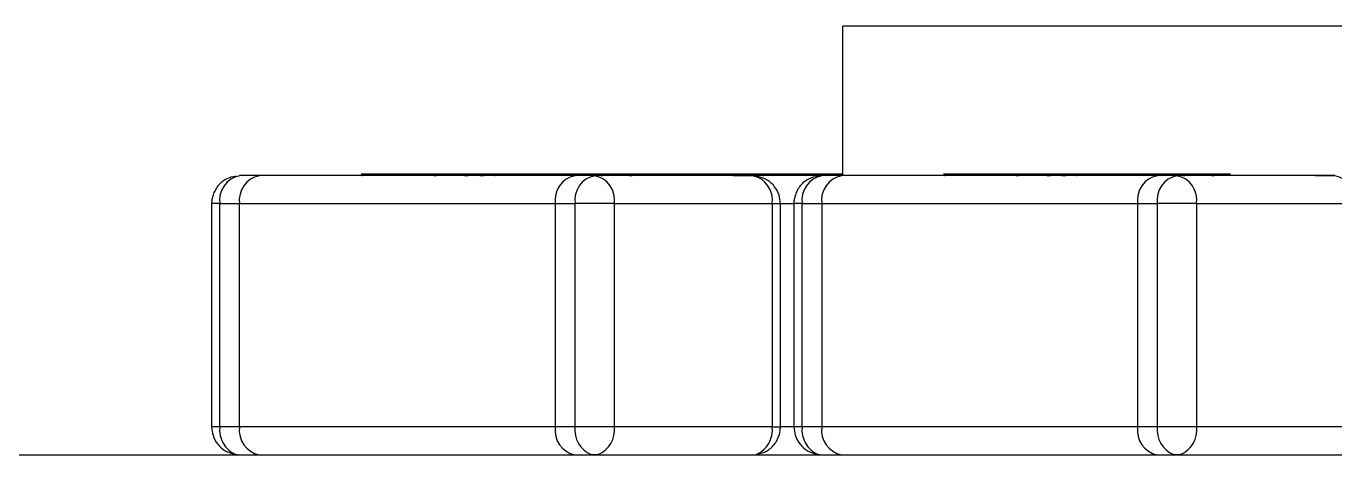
# Model space of a CAD drawing. Header units: millimetres. Extents: x 10 to 419, y 5 to 292.
# Drawn here: x 308.89 to 311.272, y 241.61 to 242.39 of the extents above; entities that cross this region are included whole.
import ezdxf

# ---------------------------------------------------------------- set-up
doc = ezdxf.new("R2010")
doc.units = ezdxf.units.MM

msp = doc.modelspace()

# ---------------------------------------------------------------- linework, layer by layer
at = {"color": 7, "linetype": 'Continuous', "lineweight": 25}
for p, q in [((310.3768, 242.1181), (310.3768, 242.3901)), ((315.3265, 242.3901), (310.3768, 242.3901)), ((309.5164, 242.1181), (309.5164, 242.1206)), ((309.5253, 242.1206), (309.5462, 242.1206)), ((309.546, 242.1206), (309.5663, 242.1206)), ((309.6127, 242.1206), (309.5924, 242.1206)), ((309.6211, 242.1206), (309.6125, 242.1206)), ((309.6125, 242.1181), (309.6125, 242.1206)), ((309.6226, 242.1206), (309.6127, 242.1206)), ((309.6748, 242.1206), (309.6211, 242.1206)), ((309.6211, 242.1206), (309.6381, 242.1206)), ((309.6211, 242.1181), (309.6211, 242.1206)), ((309.6325, 242.1206), (309.6325, 242.1181)), ((309.6381, 242.1206), (309.7426, 242.1206)), ((309.6674, 242.1206), (309.6396, 242.1206)), ((309.6396, 242.1181), (309.6396, 242.1206)), ((309.66, 242.1206), (309.6674, 242.1206)), ((309.6671, 242.1206), (309.7412, 242.1206)), ((309.6952, 242.1206), (309.6671, 242.1206)), ((309.6674, 242.1181), (309.6674, 242.1206)), ((309.6674, 242.1206), (309.6748, 242.1206)), ((309.6952, 242.1206), (309.6878, 242.1206)), ((309.6906, 242.1181), (309.6906, 242.1206)), ((309.6948, 242.1181), (309.6948, 242.1206)), ((309.7412, 242.1206), (309.6952, 242.1206)), ((309.6952, 242.1181), (309.6952, 242.1206)), ((309.7426, 242.1206), (309.7156, 242.1206)), ((309.7184, 242.1181), (309.7184, 242.1206)), ((309.7226, 242.1181), (309.7226, 242.1206)), ((309.7574, 242.1181), (309.7574, 242.1206)), ((309.7663, 242.1206), (309.7873, 242.1206)), ((309.7871, 242.1206), (309.8073, 242.1206)), ((309.8306, 242.1181), (309.8306, 242.1206)), ((309.9214, 242.1206), (309.8306, 242.1206)), ((309.8306, 242.1206), (309.8528, 242.1206)), ((309.8825, 242.1206), (309.9251, 242.1206)), ((309.9214, 242.1181), (309.9214, 242.1206)), ((309.9307, 242.1206), (309.9214, 242.1206)), ((309.9307, 242.1181), (309.9307, 242.1206)), ((309.9394, 242.1181), (309.9394, 242.1206)), ((309.9539, 242.1206), (309.9539, 242.1181)), ((310.007, 242.1181), (310.007, 242.1206)), ((310.0292, 242.1206), (310.0214, 242.1206)), ((310.0214, 242.1206), (310.0626, 242.1206)), ((310.0345, 242.1206), (310.0214, 242.1206)), ((310.0216, 242.1206), (310.083, 242.1206)), ((310.0292, 242.1181), (310.0292, 242.1206)), ((310.083, 242.1206), (310.0292, 242.1206)), ((310.0626, 242.1206), (310.0345, 242.1206)), ((310.0759, 242.1206), (310.0759, 242.1181)), ((310.0765, 242.1206), (310.083, 242.1206)), ((310.0802, 242.1181), (310.0802, 242.1206)), ((310.083, 242.1206), (310.0904, 242.1206)), ((310.1034, 242.1206), (310.1108, 242.1206)), ((310.1312, 242.1206), (310.1034, 242.1206)), ((310.1034, 242.1181), (310.1034, 242.1206)), ((310.1062, 242.1206), (310.11, 242.1206)), ((310.1312, 242.1181), (310.1312, 242.1206)), ((310.1487, 242.1206), (310.1377, 242.1206)), ((310.1382, 242.1181), (310.1382, 242.1206)), ((310.1748, 242.1206), (310.1951, 242.1206)), ((310.1949, 242.1206), (310.2158, 242.1206)), ((310.2249, 242.1181), (310.2249, 242.1206)), ((310.2721, 242.1181), (310.2721, 242.1206)), ((310.2943, 242.1206), (310.2721, 242.1206)), ((310.2943, 242.1181), (310.2943, 242.1206)), ((310.3768, 242.1206), (310.2943, 242.1206)), ((310.3055, 242.1206), (310.3481, 242.1206)), ((310.3481, 242.1206), (310.3482, 242.1206)), ((310.3486, 242.1206), (310.3509, 242.1206)), ((310.3759, 242.1206), (310.3768, 242.1206)), ((310.5764, 242.1181), (310.5764, 242.1206)), ((310.5853, 242.1206), (310.6063, 242.1206)), ((310.6061, 242.1206), (310.6263, 242.1206)), ((310.6727, 242.1206), (310.6524, 242.1206)), ((310.6811, 242.1206), (310.6725, 242.1206)), ((310.6725, 242.1181), (310.6725, 242.1206)), ((310.6807, 242.1206), (310.6727, 242.1206)), ((310.7349, 242.1206), (310.6811, 242.1206)), ((310.6811, 242.1206), (310.6981, 242.1206)), ((310.6811, 242.1181), (310.6811, 242.1206)), ((310.6926, 242.1206), (310.6926, 242.1181)), ((310.6981, 242.1206), (310.8026, 242.1206)), ((310.7274, 242.1206), (310.6996, 242.1206)), ((310.6996, 242.1181), (310.6996, 242.1206)), ((310.72, 242.1206), (310.7274, 242.1206)), ((310.7271, 242.1206), (310.8012, 242.1206)), ((310.7552, 242.1206), (310.7271, 242.1206)), ((310.7274, 242.1181), (310.7274, 242.1206)), ((310.7274, 242.1206), (310.7349, 242.1206)), ((310.7552, 242.1206), (310.7478, 242.1206)), ((310.7506, 242.1181), (310.7506, 242.1206)), ((310.7548, 242.1181), (310.7548, 242.1206)), ((310.8012, 242.1206), (310.7552, 242.1206)), ((310.7552, 242.1181), (310.7552, 242.1206)), ((310.8026, 242.1206), (310.7756, 242.1206)), ((310.7784, 242.1181), (310.7784, 242.1206)), ((310.7827, 242.1181), (310.7827, 242.1206)), ((310.8174, 242.1181), (310.8174, 242.1206)), ((310.8264, 242.1206), (310.8473, 242.1206)), ((310.8471, 242.1206), (310.8674, 242.1206)), ((310.9814, 242.1206), (310.8906, 242.1206)), ((310.8906, 242.1206), (310.9128, 242.1206)), ((310.8906, 242.1181), (310.8906, 242.1206)), ((310.9425, 242.1206), (310.9851, 242.1206)), ((310.9814, 242.1181), (310.9814, 242.1206)), ((310.9907, 242.1206), (310.9814, 242.1206)), ((310.9907, 242.1181), (310.9907, 242.1206)), ((310.9994, 242.1181), (310.9994, 242.1206)), ((311.0139, 242.1206), (311.0139, 242.1181)), ((311.067, 242.1181), (311.067, 242.1206)), ((309.3142, 242.1181), (309.2783, 242.1181)), ((309.889, 242.1181), (309.3142, 242.1181)), ((309.5288, 242.1181), (309.3142, 242.1181)), ((309.5016, 242.1181), (309.3142, 242.1181)), ((309.6334, 242.1181), (309.6125, 242.1181)), ((309.6748, 242.1181), (309.6211, 242.1181)), ((309.6499, 242.1181), (309.63, 242.1181)), ((309.6674, 242.1181), (309.6396, 242.1181)), ((309.6952, 242.1181), (309.6878, 242.1181)), ((309.7698, 242.1181), (309.7156, 242.1181)), ((309.7698, 242.1181), (309.7426, 242.1181)), ((309.9214, 242.1181), (309.8306, 242.1181)), ((309.8744, 242.1181), (309.8535, 242.1181)), ((309.889, 242.1181), (309.871, 242.1181)), ((309.9249, 242.1181), (309.889, 242.1181)), ((310.1763, 242.1181), (309.889, 242.1181)), ((310.2123, 242.1181), (309.9249, 242.1181)), ((310.1763, 242.1181), (309.9249, 242.1181)), ((310.1763, 242.1181), (310.2123, 242.1181)), ((310.2378, 242.1181), (310.2123, 242.1181)), ((310.2123, 242.1181), (310.2177, 242.1181)), ((310.231, 242.1181), (310.2328, 242.1181)), ((310.3743, 242.1181), (310.2378, 242.1181)), ((310.2943, 242.1181), (310.2721, 242.1181)), ((310.3743, 242.1181), (310.2943, 242.1181)), ((310.3137, 242.1181), (310.3132, 242.1181)), ((310.3743, 242.1181), (310.3383, 242.1181)), ((310.3481, 242.1181), (310.3482, 242.1181)), ((310.5616, 242.1181), (310.3743, 242.1181)), ((310.949, 242.1181), (310.3743, 242.1181)), ((310.5888, 242.1181), (310.3743, 242.1181)), ((310.6934, 242.1181), (310.6725, 242.1181)), ((310.7349, 242.1181), (310.6811, 242.1181)), ((310.7099, 242.1181), (310.69, 242.1181)), ((310.7274, 242.1181), (310.6996, 242.1181)), ((310.7552, 242.1181), (310.7478, 242.1181)), ((310.8298, 242.1181), (310.7756, 242.1181)), ((310.8298, 242.1181), (310.8026, 242.1181)), ((310.9814, 242.1181), (310.8906, 242.1181)), ((310.9344, 242.1181), (310.9135, 242.1181)), ((310.949, 242.1181), (310.9311, 242.1181)), ((310.9849, 242.1181), (310.949, 242.1181)), ((311.2364, 242.1181), (310.949, 242.1181)), ((311.2723, 242.1181), (310.9849, 242.1181)), ((311.2364, 242.1181), (310.9849, 242.1181)), ((311.2364, 242.1181), (311.2723, 242.1181)), ((309.2275, 242.0673), (309.2275, 241.6609)), ((309.2424, 242.0673), (309.2783, 242.0673)), ((309.2424, 241.6609), (309.2424, 242.0673)), ((309.2783, 242.0673), (309.853, 242.0673)), ((309.2783, 241.6609), (309.2783, 242.0673)), ((309.853, 242.0673), (309.889, 242.0673)), ((309.853, 242.0673), (309.853, 241.6609)), ((309.9608, 242.0673), (309.889, 242.0673)), ((309.889, 242.0673), (309.889, 241.6609)), ((309.9608, 241.6609), (309.9608, 242.0673)), ((309.9608, 242.0673), (310.2482, 242.0673)), ((310.2482, 242.0673), (310.2482, 241.6609)), ((310.2631, 241.6609), (310.2631, 242.0673)), ((310.2875, 242.0673), (310.2875, 241.6609)), ((310.3024, 242.0673), (310.3383, 242.0673)), ((310.3024, 241.6609), (310.3024, 242.0673)), ((310.3383, 242.0673), (310.3383, 241.6609)), ((310.3383, 242.0673), (310.9131, 242.0673)), ((310.9131, 242.0673), (310.949, 242.0673)), ((310.9131, 242.0673), (310.9131, 241.6609)), ((311.0208, 242.0673), (310.949, 242.0673)), ((310.949, 242.0673), (310.949, 241.6609)), ((311.0208, 241.6609), (311.0208, 242.0673)), ((311.0208, 242.0673), (311.3082, 242.0673)), ((309.2783, 241.6609), (309.2424, 241.6609)), ((309.853, 241.6609), (309.2783, 241.6609)), ((309.889, 241.6609), (309.853, 241.6609)), ((309.9608, 241.6609), (309.889, 241.6609)), ((310.2482, 241.6609), (309.9608, 241.6609)), ((310.3383, 241.6609), (310.3024, 241.6609)), ((310.9131, 241.6609), (310.3383, 241.6609)), ((310.949, 241.6609), (310.9131, 241.6609)), ((311.0208, 241.6609), (310.949, 241.6609)), ((311.3082, 241.6609), (311.0208, 241.6609)), ((289.2419, 241.6101), (341.2079, 241.6101)), ((309.2716, 241.611), (309.2783, 241.6101)), ((309.9184, 241.6109), (309.9314, 241.6109)), ((309.9249, 241.6101), (309.9185, 241.6109)), ((309.9313, 241.6109), (309.9249, 241.6101)), ((310.2123, 241.6101), (310.2189, 241.6109)), ((310.3316, 241.611), (310.3383, 241.6101)), ((310.9784, 241.6109), (310.9914, 241.6109)), ((310.9849, 241.6101), (310.9785, 241.6109)), ((310.9913, 241.6109), (310.9849, 241.6101))]:
    msp.add_line(p, q, dxfattribs=at)
at = {"color": 8, "linetype": 'Continuous', "lineweight": 25}
for p, q in [((310.3383, 242.1181), (310.2123, 242.1181)), ((309.2424, 242.0673), (309.2275, 242.0673)), ((310.2482, 242.0673), (310.2631, 242.0673)), ((310.2631, 242.0673), (310.2875, 242.0673)), ((310.3024, 242.0673), (310.2875, 242.0673)), ((309.2424, 241.6609), (309.2275, 241.6609)), ((310.2482, 241.6609), (310.2631, 241.6609)), ((310.2875, 241.6609), (310.2631, 241.6609)), ((310.3024, 241.6609), (310.2875, 241.6609))]:
    msp.add_line(p, q, dxfattribs=at)
at = {"color": 7, "linetype": 'Continuous', "lineweight": 25}
for centre, start, end in [((309.2873, 242.0736), 101.4218, 188.0495), ((309.3232, 242.0736), 101.4218, 188.0495), ((309.8979, 242.0736), 101.4218, 188.0495), ((309.9339, 242.0736), 101.4218, 188.0495), ((309.9159, 242.0736), 351.9505, 78.5782), ((310.2033, 242.0736), 351.9505, 78.5782), ((310.3473, 242.0736), 101.4218, 188.0495), ((310.3832, 242.0736), 101.4218, 188.0495), ((310.958, 242.0736), 101.4218, 188.0495), ((310.9939, 242.0736), 101.4218, 188.0495), ((310.9759, 242.0736), 351.9505, 78.5782), ((311.2633, 242.0736), 351.9505, 78.5782), ((309.3232, 241.6545), 171.9505, 258.5782), ((309.8979, 241.6545), 171.9505, 258.5782), ((310.3832, 241.6545), 171.9505, 258.5782), ((310.958, 241.6545), 171.9505, 258.5782)]:
    msp.add_arc(centre, 0.0453, start, end, dxfattribs=at)
at = {"color": 8, "linetype": 'Continuous', "lineweight": 25}
for centre, radius, start, end in [((309.2902, 241.6553), 0.0481, 173.4159, 247.2784), ((309.9366, 241.6553), 0.048, 173.3509, 247.7793), ((309.9131, 241.6553), 0.048, 292.2725, 6.6424), ((310.2004, 241.6553), 0.0481, 292.5839, 6.602), ((310.3502, 241.6553), 0.0481, 173.4159, 247.2784), ((310.9967, 241.6553), 0.048, 173.3509, 247.7793), ((310.9731, 241.6553), 0.048, 292.2725, 6.6424)]:
    msp.add_arc(centre, radius, start, end, dxfattribs=at)
at = {"color": 7, "linetype": 'Continuous', "lineweight": 25}
for points, knots in [([(309.5164, 242.1206), (309.51, 242.1206), (309.497, 242.1206), (309.5014, 242.1206), (309.5098, 242.1206), (309.5202, 242.1206), (309.5253, 242.1206)], [0, 0, 0, 0, 0.278665, 0.558122, 0.779114, 1, 1, 1, 1]), ([(309.6125, 242.1206), (309.6046, 242.1206), (309.5889, 242.1206), (309.5616, 242.1206), (309.5349, 242.1206), (309.5226, 242.1206), (309.5164, 242.1206)], [0, 0, 0, 0, 0.280233, 0.560818, 0.780182, 1, 1, 1, 1]), ([(309.5288, 242.1206), (309.5304, 242.1206), (309.5332, 242.1206), (309.5421, 242.1206), (309.546, 242.1206)], [0, 0, 0, 0, 0.559159, 1, 1, 1, 1]), ([(309.5369, 242.1206), (309.5338, 242.1206), (309.5299, 242.1206), (309.5296, 242.1206), (309.5295, 242.1206)], [0, 0, 0, 0, 0.779757, 1, 1, 1, 1]), ([(309.5582, 242.1206), (309.5537, 242.1206), (309.5456, 242.1206), (309.5395, 242.1206), (309.5369, 242.1206)], [0, 0, 0, 0, 0.55887, 1, 1, 1, 1]), ([(309.5462, 242.1206), (309.5541, 242.1206), (309.5697, 242.1206), (309.5974, 242.1206), (309.6149, 242.1206), (309.6226, 242.1206)], [0, 0, 0, 0, 0.359735, 0.719875, 1, 1, 1, 1]), ([(309.5924, 242.1206), (309.5868, 242.1206), (309.5768, 242.1206), (309.5639, 242.1206), (309.5582, 242.1206)], [0, 0, 0, 0, 0.559888, 1, 1, 1, 1]), ([(309.5663, 242.1206), (309.5719, 242.1206), (309.5819, 242.1206), (309.5948, 242.1206), (309.6005, 242.1206)], [0, 0, 0, 0, 0.559873, 1, 1, 1, 1]), ([(309.6005, 242.1206), (309.605, 242.1206), (309.6131, 242.1206), (309.6192, 242.1206), (309.6219, 242.1206)], [0, 0, 0, 0, 0.558894, 1, 1, 1, 1]), ([(309.6396, 242.1206), (309.6379, 242.1206), (309.6346, 242.1206), (309.632, 242.1206), (309.6331, 242.1206), (309.6356, 242.1206), (309.6368, 242.1206)], [0, 0, 0, 0, 0.280947, 0.560058, 0.77987, 1, 1, 1, 1]), ([(309.6368, 242.1206), (309.6388, 242.1206), (309.6428, 242.1206), (309.6523, 242.1206), (309.6571, 242.1206), (309.66, 242.1206)], [0, 0, 0, 0, 0.2800412, 0.5593367, 1, 1, 1, 1]), ([(309.6906, 242.1206), (309.6886, 242.1206), (309.6847, 242.1206), (309.6751, 242.1206), (309.6703, 242.1206), (309.6674, 242.1206)], [0, 0, 0, 0, 0.280064, 0.559335, 1, 1, 1, 1]), ([(309.6878, 242.1206), (309.6895, 242.1206), (309.6928, 242.1206), (309.6954, 242.1206), (309.6943, 242.1206), (309.6918, 242.1206), (309.6906, 242.1206)], [0, 0, 0, 0, 0.280975, 0.560088, 0.779862, 1, 1, 1, 1]), ([(309.7184, 242.1206), (309.7164, 242.1206), (309.7125, 242.1206), (309.7029, 242.1206), (309.6982, 242.1206), (309.6952, 242.1206)], [0, 0, 0, 0, 0.2800636, 0.5593346, 1, 1, 1, 1]), ([(309.7156, 242.1206), (309.7173, 242.1206), (309.7207, 242.1206), (309.7232, 242.1206), (309.7221, 242.1206), (309.7196, 242.1206), (309.7184, 242.1206)], [0, 0, 0, 0, 0.280975, 0.560088, 0.779862, 1, 1, 1, 1]), ([(309.7574, 242.1206), (309.751, 242.1206), (309.738, 242.1206), (309.7424, 242.1206), (309.7508, 242.1206), (309.7612, 242.1206), (309.7663, 242.1206)], [0, 0, 0, 0, 0.278665, 0.558122, 0.779114, 1, 1, 1, 1]), ([(309.831, 242.1206), (309.8303, 242.1206), (309.8215, 242.1206), (309.8024, 242.1206), (309.7759, 242.1206), (309.7636, 242.1206), (309.7574, 242.1206)], [0, 0, 0, 0, 0.032096, 0.409411, 0.704401, 1, 1, 1, 1]), ([(309.7698, 242.1206), (309.7714, 242.1206), (309.7742, 242.1206), (309.7831, 242.1206), (309.7871, 242.1206)], [0, 0, 0, 0, 0.559159, 1, 1, 1, 1]), ([(309.7779, 242.1206), (309.7748, 242.1206), (309.7709, 242.1206), (309.7706, 242.1206), (309.7705, 242.1206)], [0, 0, 0, 0, 0.779757, 1, 1, 1, 1]), ([(309.7992, 242.1206), (309.7947, 242.1206), (309.7867, 242.1206), (309.7806, 242.1206), (309.7779, 242.1206)], [0, 0, 0, 0, 0.55887, 1, 1, 1, 1]), ([(309.7873, 242.1206), (309.795, 242.1206), (309.8081, 242.1206), (309.8248, 242.1206), (309.8317, 242.1206)], [0, 0, 0, 0, 0.591184, 1, 1, 1, 1]), ([(309.8334, 242.1206), (309.8278, 242.1206), (309.8178, 242.1206), (309.8049, 242.1206), (309.7992, 242.1206)], [0, 0, 0, 0, 0.559888, 1, 1, 1, 1]), ([(309.8073, 242.1206), (309.8128, 242.1206), (309.8197, 242.1206), (309.8287, 242.1206), (309.8306, 242.1206)], [0, 0, 0, 0, 0.791528, 1, 1, 1, 1]), ([(309.8528, 242.1206), (309.8661, 242.1206), (309.8881, 242.1206), (309.9187, 242.1206), (309.9446, 242.1206), (309.962, 242.1206), (309.9707, 242.1206)], [0, 0, 0, 0, 0.340031, 0.560051, 0.780068, 1, 1, 1, 1]), ([(309.9539, 242.1206), (309.9406, 242.1206), (309.9167, 242.1206), (309.8929, 242.1206), (309.8825, 242.1206)], [0, 0, 0, 0, 0.559982, 1, 1, 1, 1]), ([(309.9244, 242.1206), (309.9231, 242.1206), (309.9205, 242.1206), (309.9198, 242.1206), (309.9208, 242.1206), (309.9229, 242.1206), (309.9239, 242.1206)], [0, 0, 0, 0, 0.279504, 0.559316, 0.779773, 1, 1, 1, 1]), ([(309.9239, 242.1206), (309.931, 242.1206), (309.9451, 242.1206), (309.9753, 242.1206), (309.9921, 242.1206), (310.0024, 242.1206)], [0, 0, 0, 0, 0.279813, 0.560624, 1, 1, 1, 1]), ([(309.9421, 242.1206), (309.9405, 242.1206), (309.9372, 242.1206), (309.932, 242.1206), (309.9276, 242.1206), (309.9255, 242.1206), (309.9244, 242.1206)], [0, 0, 0, 0, 0.280502, 0.559573, 0.77954, 1, 1, 1, 1]), ([(309.9251, 242.1206), (309.9272, 242.1206), (309.9309, 242.1206), (309.934, 242.1206), (309.9353, 242.1206)], [0, 0, 0, 0, 0.56148, 1, 1, 1, 1]), ([(309.9353, 242.1206), (309.9368, 242.1206), (309.9391, 242.1206), (309.9396, 242.1206), (309.9384, 242.1206), (309.9341, 242.1206), (309.9307, 242.1206)], [0, 0, 0, 0, 0.249198, 0.374789, 0.500587, 1, 1, 1, 1]), ([(309.958, 242.1206), (309.9549, 242.1206), (309.9494, 242.1206), (309.9443, 242.1206), (309.9421, 242.1206)], [0, 0, 0, 0, 0.559298, 1, 1, 1, 1]), ([(310.007, 242.1206), (310.002, 242.1206), (309.9937, 242.1206), (309.9789, 242.1206), (309.9664, 242.1206), (309.9581, 242.1206), (309.9539, 242.1206)], [0, 0, 0, 0, 0.3388885, 0.558801, 0.7793644, 1, 1, 1, 1]), ([(309.9819, 242.1206), (309.978, 242.1206), (309.971, 242.1206), (309.962, 242.1206), (309.958, 242.1206)], [0, 0, 0, 0, 0.559769, 1, 1, 1, 1]), ([(309.9707, 242.1206), (309.9742, 242.1206), (309.9804, 242.1206), (309.9855, 242.1206), (309.9877, 242.1206)], [0, 0, 0, 0, 0.560979, 1, 1, 1, 1]), ([(309.9877, 242.1206), (309.99, 242.1206), (309.9946, 242.1206), (309.9929, 242.1206), (309.9861, 242.1206), (309.9819, 242.1206)], [0, 0, 0, 0, 0.278618, 0.559765, 1, 1, 1, 1]), ([(310.0024, 242.1206), (310.008, 242.1206), (310.0192, 242.1206), (310.0236, 242.1206), (310.0199, 242.1206), (310.0113, 242.1206), (310.007, 242.1206)], [0, 0, 0, 0, 0.280289, 0.559837, 0.779945, 1, 1, 1, 1]), ([(310.0802, 242.1206), (310.0785, 242.1206), (310.0759, 242.1206), (310.0763, 242.1206), (310.0765, 242.1206)], [0, 0, 0, 0, 0.644884, 1, 1, 1, 1]), ([(310.1034, 242.1206), (310.1016, 242.1206), (310.0979, 242.1206), (310.0913, 242.1206), (310.0847, 242.1206), (310.0817, 242.1206), (310.0802, 242.1206)], [0, 0, 0, 0, 0.280947, 0.560058, 0.77987, 1, 1, 1, 1]), ([(310.083, 242.1206), (310.0848, 242.1206), (310.0884, 242.1206), (310.0951, 242.1206), (310.1016, 242.1206), (310.1046, 242.1206), (310.1062, 242.1206)], [0, 0, 0, 0, 0.280975, 0.560088, 0.779862, 1, 1, 1, 1]), ([(310.1099, 242.1206), (310.1099, 242.1206), (310.1102, 242.1206), (310.1064, 242.1206), (310.1034, 242.1206)], [0, 0, 0, 0, 0.214883, 1, 1, 1, 1]), ([(310.1108, 242.1206), (310.1126, 242.1206), (310.1162, 242.1206), (310.1229, 242.1206), (310.1294, 242.1206), (310.1325, 242.1206), (310.134, 242.1206)], [0, 0, 0, 0, 0.280975, 0.560088, 0.779862, 1, 1, 1, 1]), ([(310.134, 242.1206), (310.1355, 242.1206), (310.1386, 242.1206), (310.1382, 242.1206), (310.1339, 242.1206), (310.1312, 242.1206)], [0, 0, 0, 0, 0.280064, 0.559335, 1, 1, 1, 1]), ([(310.134, 242.1206), (310.1407, 242.1206), (310.1553, 242.1206), (310.1768, 242.1206), (310.1888, 242.1206), (310.1949, 242.1206)], [0, 0, 0, 0, 0.297181, 0.64868, 1, 1, 1, 1]), ([(310.2249, 242.1206), (310.2168, 242.1206), (310.2006, 242.1206), (310.1712, 242.1206), (310.1504, 242.1206), (310.1412, 242.1206), (310.1382, 242.1206)], [0, 0, 0, 0, 0.313834, 0.628561, 0.877443, 1, 1, 1, 1]), ([(310.1396, 242.1206), (310.147, 242.1206), (310.1603, 242.1206), (310.1704, 242.1206), (310.1748, 242.1206)], [0, 0, 0, 0, 0.559235, 1, 1, 1, 1]), ([(310.184, 242.1206), (310.1766, 242.1206), (310.1633, 242.1206), (310.1532, 242.1206), (310.1487, 242.1206)], [0, 0, 0, 0, 0.559159, 1, 1, 1, 1]), ([(310.2046, 242.1206), (310.2012, 242.1206), (310.1952, 242.1206), (310.1874, 242.1206), (310.184, 242.1206)], [0, 0, 0, 0, 0.559767, 1, 1, 1, 1]), ([(310.1951, 242.1206), (310.2, 242.1206), (310.2086, 242.1206), (310.2111, 242.1206), (310.2122, 242.1206)], [0, 0, 0, 0, 0.559888, 1, 1, 1, 1]), ([(310.2113, 242.1206), (310.2111, 242.1206), (310.2108, 242.1206), (310.207, 242.1206), (310.2046, 242.1206)], [0, 0, 0, 0, 0.378433, 1, 1, 1, 1]), ([(310.2158, 242.1206), (310.2221, 242.1206), (310.2346, 242.1206), (310.2426, 242.1206), (310.2402, 242.1206), (310.23, 242.1206), (310.2249, 242.1206)], [0, 0, 0, 0, 0.280233, 0.560818, 0.780182, 1, 1, 1, 1]), ([(310.2781, 242.1206), (310.2745, 242.1206), (310.2674, 242.1206), (310.2516, 242.1206), (310.2431, 242.1206), (310.238, 242.1206)], [0, 0, 0, 0, 0.2786179, 0.5597653, 1, 1, 1, 1]), ([(310.2389, 242.1206), (310.247, 242.1206), (310.2615, 242.1206), (310.2839, 242.1206), (310.2943, 242.1206), (310.2996, 242.1206)], [0, 0, 0, 0, 0.384589, 0.692331, 1, 1, 1, 1]), ([(310.2721, 242.1206), (310.2738, 242.1206), (310.2767, 242.1206), (310.2801, 242.1206), (310.2828, 242.1206), (310.2833, 242.1206), (310.2835, 242.1206)], [0, 0, 0, 0, 0.363964, 0.599469, 0.834972, 1, 1, 1, 1]), ([(310.2839, 242.1206), (310.2837, 242.1206), (310.2833, 242.1206), (310.2797, 242.1206), (310.2781, 242.1206)], [0, 0, 0, 0, 0.560979, 1, 1, 1, 1]), ([(310.2996, 242.1206), (310.3038, 242.1206), (310.3108, 242.1206), (310.3125, 242.1206), (310.3132, 242.1206)], [0, 0, 0, 0, 0.606457, 1, 1, 1, 1]), ([(310.3132, 242.1206), (310.3119, 242.1206), (310.3097, 242.1206), (310.3068, 242.1206), (310.3055, 242.1206)], [0, 0, 0, 0, 0.559982, 1, 1, 1, 1]), ([(310.3135, 242.1206), (310.3136, 242.1206), (310.3139, 242.1206), (310.3135, 242.1206), (310.3132, 242.1206)], [0, 0, 0, 0, 0.239659, 1, 1, 1, 1]), ([(310.3509, 242.1206), (310.3528, 242.1206), (310.3557, 242.1206), (310.3606, 242.1206), (310.3678, 242.1206), (310.3723, 242.1206), (310.3759, 242.1206)], [0, 0, 0, 0, 0.249198, 0.374789, 0.500587, 1, 1, 1, 1]), ([(310.5764, 242.1206), (310.57, 242.1206), (310.557, 242.1206), (310.5614, 242.1206), (310.5698, 242.1206), (310.5802, 242.1206), (310.5853, 242.1206)], [0, 0, 0, 0, 0.2786646, 0.5581224, 0.779114, 1, 1, 1, 1]), ([(310.6725, 242.1206), (310.6646, 242.1206), (310.6489, 242.1206), (310.6216, 242.1206), (310.5949, 242.1206), (310.5826, 242.1206), (310.5764, 242.1206)], [0, 0, 0, 0, 0.280233, 0.560818, 0.780182, 1, 1, 1, 1]), ([(310.5888, 242.1206), (310.5904, 242.1206), (310.5932, 242.1206), (310.6021, 242.1206), (310.6061, 242.1206)], [0, 0, 0, 0, 0.559159, 1, 1, 1, 1]), ([(310.5969, 242.1206), (310.5938, 242.1206), (310.5899, 242.1206), (310.5896, 242.1206), (310.5895, 242.1206)], [0, 0, 0, 0, 0.779757, 1, 1, 1, 1]), ([(310.6182, 242.1206), (310.6137, 242.1206), (310.6057, 242.1206), (310.5996, 242.1206), (310.5969, 242.1206)], [0, 0, 0, 0, 0.55887, 1, 1, 1, 1]), ([(310.6063, 242.1206), (310.6141, 242.1206), (310.6297, 242.1206), (310.6574, 242.1206), (310.6749, 242.1206), (310.6826, 242.1206)], [0, 0, 0, 0, 0.3597353, 0.7198745, 1, 1, 1, 1]), ([(310.6524, 242.1206), (310.6468, 242.1206), (310.6368, 242.1206), (310.6239, 242.1206), (310.6182, 242.1206)], [0, 0, 0, 0, 0.559888, 1, 1, 1, 1]), ([(310.6263, 242.1206), (310.6319, 242.1206), (310.6419, 242.1206), (310.6549, 242.1206), (310.6605, 242.1206)], [0, 0, 0, 0, 0.559873, 1, 1, 1, 1]), ([(310.6605, 242.1206), (310.6651, 242.1206), (310.6731, 242.1206), (310.6793, 242.1206), (310.682, 242.1206)], [0, 0, 0, 0, 0.5588939, 1, 1, 1, 1]), ([(310.6996, 242.1206), (310.698, 242.1206), (310.6946, 242.1206), (310.692, 242.1206), (310.6931, 242.1206), (310.6956, 242.1206), (310.6968, 242.1206)], [0, 0, 0, 0, 0.280947, 0.560058, 0.77987, 1, 1, 1, 1]), ([(310.6968, 242.1206), (310.6988, 242.1206), (310.7028, 242.1206), (310.7123, 242.1206), (310.7171, 242.1206), (310.72, 242.1206)], [0, 0, 0, 0, 0.280041, 0.559337, 1, 1, 1, 1]), ([(310.7506, 242.1206), (310.7486, 242.1206), (310.7447, 242.1206), (310.7352, 242.1206), (310.7304, 242.1206), (310.7274, 242.1206)], [0, 0, 0, 0, 0.280064, 0.559335, 1, 1, 1, 1]), ([(310.7478, 242.1206), (310.7495, 242.1206), (310.7529, 242.1206), (310.7554, 242.1206), (310.7543, 242.1206), (310.7519, 242.1206), (310.7506, 242.1206)], [0, 0, 0, 0, 0.280975, 0.560088, 0.779862, 1, 1, 1, 1]), ([(310.7784, 242.1206), (310.7764, 242.1206), (310.7725, 242.1206), (310.763, 242.1206), (310.7582, 242.1206), (310.7552, 242.1206)], [0, 0, 0, 0, 0.280064, 0.559335, 1, 1, 1, 1]), ([(310.7756, 242.1206), (310.7773, 242.1206), (310.7807, 242.1206), (310.7832, 242.1206), (310.7822, 242.1206), (310.7797, 242.1206), (310.7784, 242.1206)], [0, 0, 0, 0, 0.280975, 0.560088, 0.779862, 1, 1, 1, 1]), ([(310.8174, 242.1206), (310.811, 242.1206), (310.7981, 242.1206), (310.8024, 242.1206), (310.8108, 242.1206), (310.8212, 242.1206), (310.8264, 242.1206)], [0, 0, 0, 0, 0.278665, 0.558122, 0.779114, 1, 1, 1, 1]), ([(310.891, 242.1206), (310.8903, 242.1206), (310.8815, 242.1206), (310.8624, 242.1206), (310.8359, 242.1206), (310.8236, 242.1206), (310.8174, 242.1206)], [0, 0, 0, 0, 0.032096, 0.409411, 0.704401, 1, 1, 1, 1]), ([(310.8298, 242.1206), (310.8314, 242.1206), (310.8342, 242.1206), (310.8431, 242.1206), (310.8471, 242.1206)], [0, 0, 0, 0, 0.559159, 1, 1, 1, 1]), ([(310.8379, 242.1206), (310.8349, 242.1206), (310.8309, 242.1206), (310.8306, 242.1206), (310.8305, 242.1206)], [0, 0, 0, 0, 0.7797568, 1, 1, 1, 1]), ([(310.8592, 242.1206), (310.8547, 242.1206), (310.8467, 242.1206), (310.8406, 242.1206), (310.8379, 242.1206)], [0, 0, 0, 0, 0.55887, 1, 1, 1, 1]), ([(310.8473, 242.1206), (310.855, 242.1206), (310.8682, 242.1206), (310.8848, 242.1206), (310.8917, 242.1206)], [0, 0, 0, 0, 0.5911843, 1, 1, 1, 1]), ([(310.8934, 242.1206), (310.8878, 242.1206), (310.8778, 242.1206), (310.8649, 242.1206), (310.8592, 242.1206)], [0, 0, 0, 0, 0.559888, 1, 1, 1, 1]), ([(310.8674, 242.1206), (310.8728, 242.1206), (310.8797, 242.1206), (310.8887, 242.1206), (310.8906, 242.1206)], [0, 0, 0, 0, 0.791528, 1, 1, 1, 1]), ([(310.9128, 242.1206), (310.9262, 242.1206), (310.9481, 242.1206), (310.9787, 242.1206), (311.0046, 242.1206), (311.022, 242.1206), (311.0307, 242.1206)], [0, 0, 0, 0, 0.340031, 0.560051, 0.780068, 1, 1, 1, 1]), ([(311.0139, 242.1206), (311.0006, 242.1206), (310.9767, 242.1206), (310.953, 242.1206), (310.9425, 242.1206)], [0, 0, 0, 0, 0.5599819, 1, 1, 1, 1]), ([(310.9844, 242.1206), (310.9831, 242.1206), (310.9805, 242.1206), (310.9798, 242.1206), (310.9808, 242.1206), (310.9829, 242.1206), (310.984, 242.1206)], [0, 0, 0, 0, 0.279504, 0.559316, 0.779773, 1, 1, 1, 1]), ([(310.984, 242.1206), (310.991, 242.1206), (311.0051, 242.1206), (311.0353, 242.1206), (311.0522, 242.1206), (311.0624, 242.1206)], [0, 0, 0, 0, 0.279813, 0.560624, 1, 1, 1, 1]), ([(311.0021, 242.1206), (311.0005, 242.1206), (310.9972, 242.1206), (310.992, 242.1206), (310.9876, 242.1206), (310.9855, 242.1206), (310.9844, 242.1206)], [0, 0, 0, 0, 0.280502, 0.559573, 0.77954, 1, 1, 1, 1]), ([(310.9851, 242.1206), (310.9872, 242.1206), (310.9909, 242.1206), (310.994, 242.1206), (310.9953, 242.1206)], [0, 0, 0, 0, 0.56148, 1, 1, 1, 1]), ([(310.9953, 242.1206), (310.9969, 242.1206), (310.9991, 242.1206), (310.9997, 242.1206), (310.9984, 242.1206), (310.9941, 242.1206), (310.9907, 242.1206)], [0, 0, 0, 0, 0.249198, 0.374789, 0.500587, 1, 1, 1, 1]), ([(311.018, 242.1206), (311.0149, 242.1206), (311.0094, 242.1206), (311.0044, 242.1206), (311.0021, 242.1206)], [0, 0, 0, 0, 0.559298, 1, 1, 1, 1]), ([(311.067, 242.1206), (311.062, 242.1206), (311.0537, 242.1206), (311.0389, 242.1206), (311.0264, 242.1206), (311.0181, 242.1206), (311.0139, 242.1206)], [0, 0, 0, 0, 0.338889, 0.558801, 0.779364, 1, 1, 1, 1]), ([(311.0419, 242.1206), (311.038, 242.1206), (311.031, 242.1206), (311.022, 242.1206), (311.018, 242.1206)], [0, 0, 0, 0, 0.559769, 1, 1, 1, 1]), ([(311.0307, 242.1206), (311.0342, 242.1206), (311.0405, 242.1206), (311.0455, 242.1206), (311.0477, 242.1206)], [0, 0, 0, 0, 0.560979, 1, 1, 1, 1]), ([(311.0477, 242.1206), (311.05, 242.1206), (311.0547, 242.1206), (311.0529, 242.1206), (311.0461, 242.1206), (311.0419, 242.1206)], [0, 0, 0, 0, 0.278618, 0.559765, 1, 1, 1, 1]), ([(311.0624, 242.1206), (311.068, 242.1206), (311.0792, 242.1206), (311.0836, 242.1206), (311.0799, 242.1206), (311.0713, 242.1206), (311.067, 242.1206)], [0, 0, 0, 0, 0.280289, 0.559837, 0.779945, 1, 1, 1, 1]), ([(309.2718, 242.1172), (309.2656, 242.1159), (309.2563, 242.114), (309.2457, 242.1066), (309.2389, 242.0996), (309.2336, 242.0916), (309.2299, 242.0831), (309.2279, 242.0749), (309.2276, 242.0697), (309.2275, 242.0673)], [0, 0, 0, 0, 0.260132, 0.3946349, 0.5282817, 0.6581567, 0.7814727, 0.8959355, 1, 1, 1, 1]), ([(309.5164, 242.1181), (309.5095, 242.1181), (309.4985, 242.1181), (309.5011, 242.1181), (309.502, 242.1181)], [0, 0, 0, 0, 0.630181, 1, 1, 1, 1]), ([(309.6125, 242.1181), (309.6046, 242.1181), (309.5889, 242.1181), (309.5616, 242.1181), (309.5349, 242.1181), (309.5226, 242.1181), (309.5164, 242.1181)], [0, 0, 0, 0, 0.2802329, 0.5608177, 0.7801821, 1, 1, 1, 1]), ([(309.6396, 242.1181), (309.6379, 242.1181), (309.6346, 242.1181), (309.632, 242.1181), (309.6331, 242.1181), (309.6356, 242.1181), (309.6368, 242.1181)], [0, 0, 0, 0, 0.2809469, 0.5600579, 0.7798705, 1, 1, 1, 1]), ([(309.6566, 242.1181), (309.6566, 242.1181), (309.6564, 242.1181), (309.6485, 242.1181), (309.6384, 242.1181), (309.6334, 242.1181)], [0, 0, 0, 0, 0.2041716, 0.6021872, 1, 1, 1, 1]), ([(309.6906, 242.1181), (309.6886, 242.1181), (309.6847, 242.1181), (309.6751, 242.1181), (309.6703, 242.1181), (309.6674, 242.1181)], [0, 0, 0, 0, 0.2800636, 0.5593346, 1, 1, 1, 1]), ([(309.6878, 242.1181), (309.6895, 242.1181), (309.6928, 242.1181), (309.6954, 242.1181), (309.6943, 242.1181), (309.6918, 242.1181), (309.6906, 242.1181)], [0, 0, 0, 0, 0.280975, 0.560088, 0.779862, 1, 1, 1, 1]), ([(309.7184, 242.1181), (309.7164, 242.1181), (309.7125, 242.1181), (309.7029, 242.1181), (309.6982, 242.1181), (309.6952, 242.1181)], [0, 0, 0, 0, 0.280064, 0.559335, 1, 1, 1, 1]), ([(309.7156, 242.1181), (309.7173, 242.1181), (309.7207, 242.1181), (309.7232, 242.1181), (309.7221, 242.1181), (309.7196, 242.1181), (309.7184, 242.1181)], [0, 0, 0, 0, 0.280975, 0.560088, 0.779862, 1, 1, 1, 1]), ([(309.7574, 242.1181), (309.7505, 242.1181), (309.7396, 242.1181), (309.7421, 242.1181), (309.743, 242.1181)], [0, 0, 0, 0, 0.630181, 1, 1, 1, 1]), ([(309.8535, 242.1181), (309.8456, 242.1181), (309.8299, 242.1181), (309.8026, 242.1181), (309.7759, 242.1181), (309.7636, 242.1181), (309.7574, 242.1181)], [0, 0, 0, 0, 0.2802329, 0.5608177, 0.7801821, 1, 1, 1, 1]), ([(309.8976, 242.1181), (309.8976, 242.1181), (309.8975, 242.1181), (309.8895, 242.1181), (309.8794, 242.1181), (309.8744, 242.1181)], [0, 0, 0, 0, 0.204172, 0.602187, 1, 1, 1, 1]), ([(309.9539, 242.1181), (309.9406, 242.1181), (309.9167, 242.1181), (309.8929, 242.1181), (309.8825, 242.1181)], [0, 0, 0, 0, 0.559982, 1, 1, 1, 1]), ([(309.9244, 242.1181), (309.9231, 242.1181), (309.9205, 242.1181), (309.9198, 242.1181), (309.9208, 242.1181), (309.9229, 242.1181), (309.9239, 242.1181)], [0, 0, 0, 0, 0.279504, 0.559316, 0.779773, 1, 1, 1, 1]), ([(309.9421, 242.1181), (309.9405, 242.1181), (309.9372, 242.1181), (309.932, 242.1181), (309.9276, 242.1181), (309.9255, 242.1181), (309.9244, 242.1181)], [0, 0, 0, 0, 0.2805016, 0.559573, 0.7795397, 1, 1, 1, 1]), ([(309.9353, 242.1181), (309.9368, 242.1181), (309.9391, 242.1181), (309.9396, 242.1181), (309.9384, 242.1181), (309.9341, 242.1181), (309.9307, 242.1181)], [0, 0, 0, 0, 0.249198, 0.374789, 0.500587, 1, 1, 1, 1]), ([(309.958, 242.1181), (309.9549, 242.1181), (309.9494, 242.1181), (309.9443, 242.1181), (309.9421, 242.1181)], [0, 0, 0, 0, 0.559298, 1, 1, 1, 1]), ([(310.007, 242.1181), (310.002, 242.1181), (309.9937, 242.1181), (309.9789, 242.1181), (309.9664, 242.1181), (309.9581, 242.1181), (309.9539, 242.1181)], [0, 0, 0, 0, 0.338889, 0.558801, 0.779364, 1, 1, 1, 1]), ([(309.9819, 242.1181), (309.978, 242.1181), (309.971, 242.1181), (309.962, 242.1181), (309.958, 242.1181)], [0, 0, 0, 0, 0.559769, 1, 1, 1, 1]), ([(309.9925, 242.1181), (309.9925, 242.1181), (309.9921, 242.1181), (309.9867, 242.1181), (309.9819, 242.1181)], [0, 0, 0, 0, 0.110632, 1, 1, 1, 1]), ([(309.9877, 242.1181), (309.9904, 242.1181), (309.9938, 242.1181), (309.9931, 242.1181), (309.993, 242.1181)], [0, 0, 0, 0, 0.773534, 1, 1, 1, 1]), ([(310.0212, 242.1181), (310.0206, 242.1181), (310.0192, 242.1181), (310.0115, 242.1181), (310.007, 242.1181)], [0, 0, 0, 0, 0.42368, 1, 1, 1, 1]), ([(310.2249, 242.1181), (310.2167, 242.1181), (310.2004, 242.1181), (310.1799, 242.1181), (310.1696, 242.1181)], [0, 0, 0, 0, 0.499289, 1, 1, 1, 1]), ([(310.2287, 242.1181), (310.2271, 242.1181), (310.2237, 242.1181), (310.2178, 242.1181), (310.2138, 242.1181), (310.2123, 242.1181), (310.2123, 242.1181)], [0, 0, 0, 0, 0.353231, 0.706851, 0.98546, 1, 1, 1, 1]), ([(310.2631, 242.0673), (310.2626, 242.0724), (310.2615, 242.0834), (310.2523, 242.0995), (310.2377, 242.1126), (310.225, 242.1157), (310.2188, 242.1172)], [0, 0, 0, 0, 0.220418, 0.472725, 0.739081, 1, 1, 1, 1]), ([(310.2394, 242.1181), (310.2392, 242.1181), (310.2384, 242.1181), (310.2304, 242.1181), (310.2249, 242.1181)], [0, 0, 0, 0, 0.30859, 1, 1, 1, 1]), ([(310.238, 242.1181), (310.2347, 242.1181), (310.2287, 242.1181), (310.2274, 242.1181), (310.2268, 242.1181)], [0, 0, 0, 0, 0.5597691, 1, 1, 1, 1]), ([(310.2329, 242.1181), (310.2329, 242.1181), (310.2331, 242.1181), (310.2315, 242.1181), (310.2297, 242.1181), (310.2287, 242.1181)], [0, 0, 0, 0, 0.2013852, 0.6002451, 1, 1, 1, 1]), ([(310.2781, 242.1181), (310.2745, 242.1181), (310.2674, 242.1181), (310.2516, 242.1181), (310.2431, 242.1181), (310.238, 242.1181)], [0, 0, 0, 0, 0.278618, 0.559765, 1, 1, 1, 1]), ([(310.2839, 242.1181), (310.2837, 242.1181), (310.2833, 242.1181), (310.2797, 242.1181), (310.2781, 242.1181)], [0, 0, 0, 0, 0.560979, 1, 1, 1, 1]), ([(310.3318, 242.1172), (310.3256, 242.1159), (310.3163, 242.114), (310.3057, 242.1066), (310.2989, 242.0996), (310.2936, 242.0916), (310.29, 242.0831), (310.2879, 242.0749), (310.2876, 242.0697), (310.2875, 242.0673)], [0, 0, 0, 0, 0.260132, 0.394635, 0.528282, 0.658157, 0.781473, 0.895936, 1, 1, 1, 1]), ([(310.3132, 242.1181), (310.3119, 242.1181), (310.3097, 242.1181), (310.3068, 242.1181), (310.3055, 242.1181)], [0, 0, 0, 0, 0.559982, 1, 1, 1, 1]), ([(310.5764, 242.1181), (310.5695, 242.1181), (310.5586, 242.1181), (310.5611, 242.1181), (310.562, 242.1181)], [0, 0, 0, 0, 0.630181, 1, 1, 1, 1]), ([(310.6725, 242.1181), (310.6646, 242.1181), (310.6489, 242.1181), (310.6216, 242.1181), (310.5949, 242.1181), (310.5826, 242.1181), (310.5764, 242.1181)], [0, 0, 0, 0, 0.280233, 0.560818, 0.780182, 1, 1, 1, 1]), ([(310.6996, 242.1181), (310.698, 242.1181), (310.6946, 242.1181), (310.692, 242.1181), (310.6931, 242.1181), (310.6956, 242.1181), (310.6968, 242.1181)], [0, 0, 0, 0, 0.2809469, 0.5600579, 0.7798705, 1, 1, 1, 1]), ([(310.7166, 242.1181), (310.7166, 242.1181), (310.7165, 242.1181), (310.7085, 242.1181), (310.6984, 242.1181), (310.6934, 242.1181)], [0, 0, 0, 0, 0.204172, 0.602187, 1, 1, 1, 1]), ([(310.7506, 242.1181), (310.7486, 242.1181), (310.7447, 242.1181), (310.7352, 242.1181), (310.7304, 242.1181), (310.7274, 242.1181)], [0, 0, 0, 0, 0.280064, 0.559335, 1, 1, 1, 1]), ([(310.7478, 242.1181), (310.7495, 242.1181), (310.7529, 242.1181), (310.7554, 242.1181), (310.7543, 242.1181), (310.7519, 242.1181), (310.7506, 242.1181)], [0, 0, 0, 0, 0.280975, 0.560088, 0.779862, 1, 1, 1, 1]), ([(310.7784, 242.1181), (310.7764, 242.1181), (310.7725, 242.1181), (310.763, 242.1181), (310.7582, 242.1181), (310.7552, 242.1181)], [0, 0, 0, 0, 0.280064, 0.559335, 1, 1, 1, 1]), ([(310.7756, 242.1181), (310.7773, 242.1181), (310.7807, 242.1181), (310.7832, 242.1181), (310.7822, 242.1181), (310.7797, 242.1181), (310.7784, 242.1181)], [0, 0, 0, 0, 0.280975, 0.560088, 0.779862, 1, 1, 1, 1]), ([(310.8174, 242.1181), (310.8105, 242.1181), (310.7996, 242.1181), (310.8021, 242.1181), (310.803, 242.1181)], [0, 0, 0, 0, 0.630181, 1, 1, 1, 1]), ([(310.9135, 242.1181), (310.9056, 242.1181), (310.8899, 242.1181), (310.8626, 242.1181), (310.8359, 242.1181), (310.8236, 242.1181), (310.8174, 242.1181)], [0, 0, 0, 0, 0.280233, 0.560818, 0.780182, 1, 1, 1, 1]), ([(310.9576, 242.1181), (310.9576, 242.1181), (310.9575, 242.1181), (310.9496, 242.1181), (310.9395, 242.1181), (310.9344, 242.1181)], [0, 0, 0, 0, 0.204172, 0.602187, 1, 1, 1, 1]), ([(311.0139, 242.1181), (311.0006, 242.1181), (310.9767, 242.1181), (310.953, 242.1181), (310.9425, 242.1181)], [0, 0, 0, 0, 0.559982, 1, 1, 1, 1]), ([(310.9844, 242.1181), (310.9831, 242.1181), (310.9805, 242.1181), (310.9798, 242.1181), (310.9808, 242.1181), (310.9829, 242.1181), (310.984, 242.1181)], [0, 0, 0, 0, 0.279504, 0.559316, 0.779773, 1, 1, 1, 1]), ([(311.0021, 242.1181), (311.0005, 242.1181), (310.9972, 242.1181), (310.992, 242.1181), (310.9876, 242.1181), (310.9855, 242.1181), (310.9844, 242.1181)], [0, 0, 0, 0, 0.280502, 0.559573, 0.77954, 1, 1, 1, 1]), ([(310.9953, 242.1181), (310.9969, 242.1181), (310.9991, 242.1181), (310.9997, 242.1181), (310.9984, 242.1181), (310.9941, 242.1181), (310.9907, 242.1181)], [0, 0, 0, 0, 0.249198, 0.374789, 0.500587, 1, 1, 1, 1]), ([(311.018, 242.1181), (311.0149, 242.1181), (311.0094, 242.1181), (311.0044, 242.1181), (311.0021, 242.1181)], [0, 0, 0, 0, 0.559298, 1, 1, 1, 1]), ([(311.067, 242.1181), (311.062, 242.1181), (311.0537, 242.1181), (311.0389, 242.1181), (311.0264, 242.1181), (311.0181, 242.1181), (311.0139, 242.1181)], [0, 0, 0, 0, 0.338889, 0.558801, 0.779364, 1, 1, 1, 1]), ([(311.0419, 242.1181), (311.038, 242.1181), (311.031, 242.1181), (311.022, 242.1181), (311.018, 242.1181)], [0, 0, 0, 0, 0.559769, 1, 1, 1, 1]), ([(311.0525, 242.1181), (311.0525, 242.1181), (311.0522, 242.1181), (311.0467, 242.1181), (311.0419, 242.1181)], [0, 0, 0, 0, 0.110632, 1, 1, 1, 1]), ([(311.0477, 242.1181), (311.0504, 242.1181), (311.0538, 242.1181), (311.0532, 242.1181), (311.053, 242.1181)], [0, 0, 0, 0, 0.773534, 1, 1, 1, 1]), ([(311.0812, 242.1181), (311.0806, 242.1181), (311.0792, 242.1181), (311.0715, 242.1181), (311.067, 242.1181)], [0, 0, 0, 0, 0.42368, 1, 1, 1, 1]), ([(309.2275, 241.6609), (309.228, 241.6557), (309.2291, 241.6447), (309.2382, 241.6286), (309.2529, 241.6155), (309.2655, 241.6124), (309.2718, 241.6109)], [0, 0, 0, 0, 0.220418, 0.472725, 0.739081, 1, 1, 1, 1]), ([(310.2188, 241.6109), (310.225, 241.6122), (310.2343, 241.6142), (310.2449, 241.6215), (310.2517, 241.6285), (310.257, 241.6366), (310.2606, 241.645), (310.2627, 241.6532), (310.2629, 241.6584), (310.2631, 241.6609)], [0, 0, 0, 0, 0.260132, 0.394635, 0.528282, 0.658157, 0.781473, 0.895936, 1, 1, 1, 1]), ([(310.2875, 241.6609), (310.288, 241.6557), (310.2891, 241.6447), (310.2983, 241.6286), (310.3129, 241.6155), (310.3255, 241.6124), (310.3318, 241.6109)], [0, 0, 0, 0, 0.220418, 0.472725, 0.739081, 1, 1, 1, 1])]:
    msp.add_open_spline(points, degree=3, knots=knots, dxfattribs=at)

doc.saveas('drawing.dxf')
